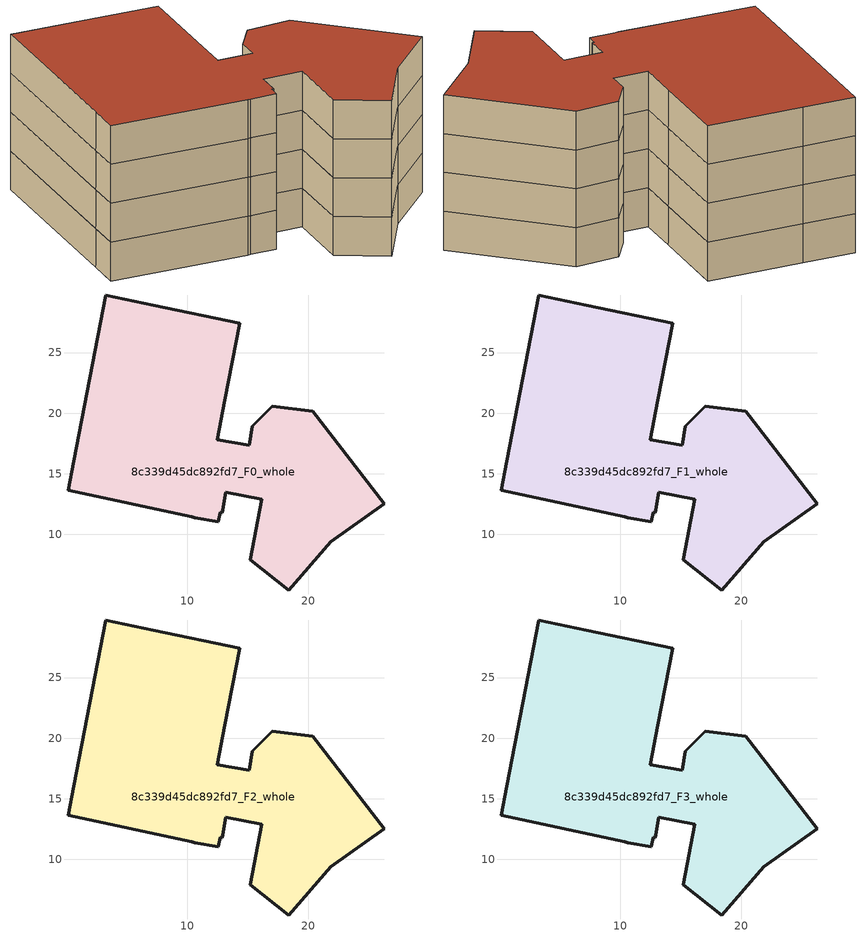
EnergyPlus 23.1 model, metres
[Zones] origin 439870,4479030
8c339d45dc892fd7_F0_whole
 floor ground (EU_floor_Construction): 20.39,20.15 26.28,12.53 21.85,9.37 18.41,5.39 15.21,7.88 16.18,12.89 13.21,13.47 12.89,11.78 12.73,11.81 12.57,11.01 10.64,11.37 10.38,11.43 0.19,13.63 0.65,16.02 3.28,29.76 7.22,28.93 14.33,27.44 13.1,21.07 12.48,17.82 15.12,17.33 15.39,18.9 17.02,20.58 z0
 wall outside (EU_wall_Construction): 26.28,12.53 20.39,20.15 17.02,20.58 15.39,18.9 15.12,17.33 12.48,17.82 13.1,21.07 14.33,27.44 7.22,28.93 3.28,29.76 0.65,16.02 0.19,13.63 10.38,11.43 10.64,11.37 12.57,11.01 12.73,11.81 12.89,11.78 13.21,13.47 16.18,12.89 15.21,7.88 18.41,5.39 21.85,9.37 26.28,12.53 z0:3
8c339d45dc892fd7_F1_whole
 floor to 8c339d45dc892fd7_F0_whole (EU_floor_Construction): 20.39,20.15 26.28,12.53 21.85,9.37 18.41,5.39 15.21,7.88 16.18,12.89 13.21,13.47 12.89,11.78 12.73,11.81 12.57,11.01 10.64,11.37 10.38,11.43 0.19,13.63 0.65,16.02 3.28,29.76 7.22,28.93 14.33,27.44 13.1,21.07 12.48,17.82 15.12,17.33 15.39,18.9 17.02,20.58 z3
 wall outside (EU_wall_Construction): 26.28,12.53 20.39,20.15 17.02,20.58 15.39,18.9 15.12,17.33 12.48,17.82 13.1,21.07 14.33,27.44 7.22,28.93 3.28,29.76 0.65,16.02 0.19,13.63 10.38,11.43 10.64,11.37 12.57,11.01 12.73,11.81 12.89,11.78 13.21,13.47 16.18,12.89 15.21,7.88 18.41,5.39 21.85,9.37 26.28,12.53 z3:6
8c339d45dc892fd7_F2_whole
 floor to 8c339d45dc892fd7_F1_whole (EU_floor_Construction): 20.39,20.15 26.28,12.53 21.85,9.37 18.41,5.39 15.21,7.88 16.18,12.89 13.21,13.47 12.89,11.78 12.73,11.81 12.57,11.01 10.64,11.37 10.38,11.43 0.19,13.63 0.65,16.02 3.28,29.76 7.22,28.93 14.33,27.44 13.1,21.07 12.48,17.82 15.12,17.33 15.39,18.9 17.02,20.58 z6
 wall outside (EU_wall_Construction): 26.28,12.53 20.39,20.15 17.02,20.58 15.39,18.9 15.12,17.33 12.48,17.82 13.1,21.07 14.33,27.44 7.22,28.93 3.28,29.76 0.65,16.02 0.19,13.63 10.38,11.43 10.64,11.37 12.57,11.01 12.73,11.81 12.89,11.78 13.21,13.47 16.18,12.89 15.21,7.88 18.41,5.39 21.85,9.37 26.28,12.53 z6:9
8c339d45dc892fd7_F3_whole
 floor to 8c339d45dc892fd7_F2_whole (EU_floor_Construction): 20.39,20.15 26.28,12.53 21.85,9.37 18.41,5.39 15.21,7.88 16.18,12.89 13.21,13.47 12.89,11.78 12.73,11.81 12.57,11.01 10.64,11.37 10.38,11.43 0.19,13.63 0.65,16.02 3.28,29.76 7.22,28.93 14.33,27.44 13.1,21.07 12.48,17.82 15.12,17.33 15.39,18.9 17.02,20.58 z9
 wall outside (EU_wall_Construction): 26.28,12.53 20.39,20.15 17.02,20.58 15.39,18.9 15.12,17.33 12.48,17.82 13.1,21.07 14.33,27.44 7.22,28.93 3.28,29.76 0.65,16.02 0.19,13.63 10.38,11.43 10.64,11.37 12.57,11.01 12.73,11.81 12.89,11.78 13.21,13.47 16.18,12.89 15.21,7.88 18.41,5.39 21.85,9.37 26.28,12.53 z9:12
 roof outside (EU_roof_Construction): 21.85,9.37 26.28,12.53 20.39,20.15 17.02,20.58 15.39,18.9 15.12,17.33 12.48,17.82 13.1,21.07 14.33,27.44 7.22,28.93 3.28,29.76 0.65,16.02 0.19,13.63 10.38,11.43 10.64,11.37 12.57,11.01 12.73,11.81 12.89,11.78 13.21,13.47 16.18,12.89 15.21,7.88 18.41,5.39 z12
[Building]
EU S2 Campaign: North Axis=0; Terrain=City; Solar Distribution=FullExterior
[Site:Location]
Madrid: Latitude=40.5; Longitude=-3.5; Time Zone=1; Elevation=609
[SizingPeriod:WeatherFileDays]
AnnualSizingPeriod: Begin Month=1; Begin Day of Month=1; End Month=12; End Day of Month=31; Day of Week for Start Day=Monday; Use Weather File Daylight Saving Period=No; Use Weather File Rain and Snow Indicators=No
[MATERIAL]
EU_InternalMass_Material: Roughness=MediumRough; Thickness=0.1; Conductivity=1; Density=1800; Specific Heat=900; Thermal Absorptance=0.9; Solar Absorptance=0.7; Visible Absorptance=0.7
[MATERIAL:NOMASS] Roughness=MediumRough; Thermal Absorptance=0.9; Solar Absorptance=0.7; Visible Absorptance=0.7
Name | Thermal Resistance
EU_wall_NoMass; EU_roof_NoMass | 2.16768
EU_floor_NoMass | 1.14339
[CONSTRUCTION]
EU_wall_Construction: EU_wall_NoMass
EU_roof_Construction: EU_roof_NoMass
EU_floor_Construction: EU_floor_NoMass
EU_InternalMass_Construction: EU_InternalMass_Material
[ZONE] Type=1; Multiplier=1; Ceiling Height=autocalculate; Volume=915.746; Floor Area=autocalculate; Part of Total Floor Area=Yes
8c339d45dc892fd7_F0_whole; 8c339d45dc892fd7_F1_whole; 8c339d45dc892fd7_F2_whole; 8c339d45dc892fd7_F3_whole
[INTERNALMASS] Construction=EU_InternalMass_Construction; Surface Area=305.249
Name | Zone or ZoneList
8c339d45dc892fd7_F0_whole_EU_InternalMass | 8c339d45dc892fd7_F0_whole
8c339d45dc892fd7_F1_whole_EU_InternalMass | 8c339d45dc892fd7_F1_whole
8c339d45dc892fd7_F2_whole_EU_InternalMass | 8c339d45dc892fd7_F2_whole
8c339d45dc892fd7_F3_whole_EU_InternalMass | 8c339d45dc892fd7_F3_whole
[OTHEREQUIPMENT] Fuel Type=Electricity; Design Level Calculation Method=Watts/Area; Power per Zone Floor Area=1; Fraction Latent=0; Fraction Radiant=0; Fraction Lost=0; Carbon Dioxide Generation Rate=0; EndUse Subcategory=EU_Step8_InternalGains
Name | Zone or ZoneList or Space or SpaceList | Schedule
EU_Step8_InternalGain_8c339d45dc892fd7_F0_whole_f000 | 8c339d45dc892fd7_F0_whole | EU_Step8_GainSchedule_8c339d45dc892fd7_F0_whole_f000
EU_Step8_InternalGain_8c339d45dc892fd7_F1_whole_f000 | 8c339d45dc892fd7_F1_whole | EU_Step8_GainSchedule_8c339d45dc892fd7_F1_whole_f000
EU_Step8_InternalGain_8c339d45dc892fd7_F2_whole_f000 | 8c339d45dc892fd7_F2_whole | EU_Step8_GainSchedule_8c339d45dc892fd7_F2_whole_f000
EU_Step8_InternalGain_8c339d45dc892fd7_F3_whole_f000 | 8c339d45dc892fd7_F3_whole | EU_Step8_GainSchedule_8c339d45dc892fd7_F3_whole_f000
[ZONEVENTILATION:DESIGNFLOWRATE] Schedule=EU_AlwaysOn; Design Flow Rate Calculation Method=AirChanges/Hour; Air Changes per Hour=0.480546; Ventilation Type=Natural; Fan Pressure Rise=0; Fan Total Efficiency=1; Constant Term Coefficient=1; Temperature Term Coefficient=0; Velocity Term Coefficient=0; Velocity Squared Term Coefficient=0; Minimum Indoor Temperature=-100; Maximum Indoor Temperature=100; Delta Temperature=-100; Minimum Outdoor Temperature=-100; Maximum Outdoor Temperature=100; Maximum Wind Speed=40
Name | Zone or ZoneList or Space or SpaceList
EU_ConstantAir_8c339d45dc892fd7_F0_whole | 8c339d45dc892fd7_F0_whole
EU_ConstantAir_8c339d45dc892fd7_F1_whole | 8c339d45dc892fd7_F1_whole
EU_ConstantAir_8c339d45dc892fd7_F2_whole | 8c339d45dc892fd7_F2_whole
EU_ConstantAir_8c339d45dc892fd7_F3_whole | 8c339d45dc892fd7_F3_whole
[HVACTEMPLATE:THERMOSTAT] Constant Heating Setpoint=20; Constant Cooling Setpoint=50
EU_HeatOnly_8c339d45dc892fd7_F0_whole; EU_HeatOnly_8c339d45dc892fd7_F1_whole; EU_HeatOnly_8c339d45dc892fd7_F2_whole; EU_HeatOnly_8c339d45dc892fd7_F3_whole
[HVACTEMPLATE:ZONE:IDEALLOADSAIRSYSTEM] System Availability Schedule=EU_AlwaysOn; Maximum Heating Supply Air Temperature=50; Minimum Cooling Supply Air Temperature=13; Maximum Heating Supply Air Humidity Ratio=0.0156; Minimum Cooling Supply Air Humidity Ratio=0.0077; Heating Limit=NoLimit; Cooling Limit=NoLimit; Heating Availability Schedule=EU_AlwaysOn; Cooling Availability Schedule=EU_CoolingOff; Dehumidification Control Type=ConstantSensibleHeatRatio; Cooling Sensible Heat Ratio=0.7; Dehumidification Setpoint=60; Humidification Control Type=None; Humidification Setpoint=30; Outdoor Air Method=None; Outdoor Air Flow Rate per Person=0.00944; Outdoor Air Flow Rate per Zone Floor Area=0; Outdoor Air Flow Rate per Zone=0; Demand Controlled Ventilation Type=None; Outdoor Air Economizer Type=NoEconomizer; Heat Recovery Type=None; Sensible Heat Recovery Effectiveness=0.7; Latent Heat Recovery Effectiveness=0.65
Name | Template Thermostat
8c339d45dc892fd7_F0_whole | EU_HeatOnly_8c339d45dc892fd7_F0_whole
8c339d45dc892fd7_F1_whole | EU_HeatOnly_8c339d45dc892fd7_F1_whole
8c339d45dc892fd7_F2_whole | EU_HeatOnly_8c339d45dc892fd7_F2_whole
8c339d45dc892fd7_F3_whole | EU_HeatOnly_8c339d45dc892fd7_F3_whole
[SIZING:ZONE] Zone Cooling Design Supply Air Temperature Input Method=SupplyAirTemperature; Zone Cooling Design Supply Air Temperature=13; Zone Heating Design Supply Air Temperature Input Method=SupplyAirTemperature; Zone Heating Design Supply Air Temperature=50; Zone Cooling Design Supply Air Humidity Ratio=0.008; Zone Heating Design Supply Air Humidity Ratio=0.008; Cooling Design Air Flow Method=DesignDay; Cooling Design Air Flow Rate=0; Cooling Minimum Air Flow per Zone Floor Area=0.000762; Cooling Minimum Air Flow=0; Cooling Minimum Air Flow Fraction=0.2; Heating Design Air Flow Method=DesignDay; Heating Design Air Flow Rate=0; Heating Maximum Air Flow per Zone Floor Area=0.002032; Heating Maximum Air Flow=0.141576; Heating Maximum Air Flow Fraction=0.3; Account for Dedicated Outdoor Air System=No; Dedicated Outdoor Air System Control Strategy=NeutralSupplyAir; Dedicated Outdoor Air Low Setpoint Temperature for Design=autosize; Dedicated Outdoor Air High Setpoint Temperature for Design=autosize; Zone Load Sizing Method=Sensible Load Only No Latent Load; Zone Latent Cooling Design Supply Air Humidity Ratio Input Method=HumidityRatioDifference; Zone Cooling Design Supply Air Humidity Ratio Difference=0.005; Zone Latent Heating Design Supply Air Humidity Ratio Input Method=HumidityRatioDifference; Zone Humidification Design Supply Air Humidity Ratio Difference=0.005
8c339d45dc892fd7_F0_whole; 8c339d45dc892fd7_F1_whole; 8c339d45dc892fd7_F2_whole; 8c339d45dc892fd7_F3_whole
[SCHEDULE:CONSTANT]
Name | Hourly Value
EU_AlwaysOn | 1
EU_CoolingOff | 0
[SCHEDULE:FILE] Column Number=1; Rows to Skip at Top=0; Number of Hours of Data=8760; Column Separator=Comma; Interpolate to Timestep=No; Minutes per Item=60; Adjust Schedule for Daylight Savings=Yes
Name | File
EU_Step8_GainSchedule_8c339d45dc892fd7_F0_whole_f000 | C:\Users\o_iseri\Desktop\OpenUBEM\openubem\outputs\eu_evidence\EU-11\ES-MAD-BERRUGUETE\idfs\8c339d45dc892fd7\8c339d45dc892fd7_F0_whole_f000_gain.csv
EU_Step8_GainSchedule_8c339d45dc892fd7_F1_whole_f000 | C:\Users\o_iseri\Desktop\OpenUBEM\openubem\outputs\eu_evidence\EU-11\ES-MAD-BERRUGUETE\idfs\8c339d45dc892fd7\8c339d45dc892fd7_F1_whole_f000_gain.csv
EU_Step8_GainSchedule_8c339d45dc892fd7_F2_whole_f000 | C:\Users\o_iseri\Desktop\OpenUBEM\openubem\outputs\eu_evidence\EU-11\ES-MAD-BERRUGUETE\idfs\8c339d45dc892fd7\8c339d45dc892fd7_F2_whole_f000_gain.csv
EU_Step8_GainSchedule_8c339d45dc892fd7_F3_whole_f000 | C:\Users\o_iseri\Desktop\OpenUBEM\openubem\outputs\eu_evidence\EU-11\ES-MAD-BERRUGUETE\idfs\8c339d45dc892fd7\8c339d45dc892fd7_F3_whole_f000_gain.csv
